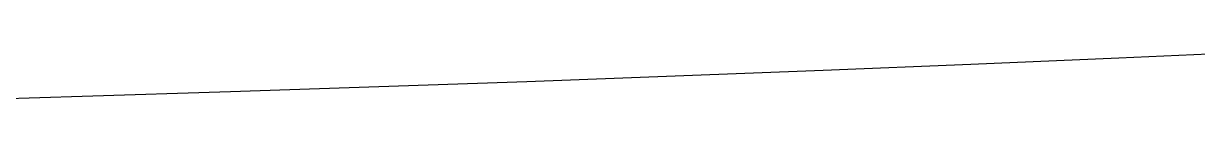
# Model space of a CAD drawing. Extents: x 11992 to 29481, y -6727 to 6811.
# Drawn here: x 24654.01 to 24703.87, y 1774.62 to 1776.72 of the extents above; entities that cross this region are included whole.
import ezdxf

# ---------------------------------------------------------------- set-up
doc = ezdxf.new("R2010")
doc.units = 0
doc.header["$MEASUREMENT"] = 0
doc.layers.get('0').update_dxf_attribs({"color": 8, "linetype": 'CONTINUOUS'})

msp = doc.modelspace()

# ---------------------------------------------------------------- linework, layer by layer
for p, q in [((24694.248, 1776.182, -2436.428), (24700.526, 1776.448, -2436.428)), ((24700.526, 1776.448, -2436.428), (24706.8, 1776.723, -2436.428)), ((24681.682, 1775.68, -2436.428), (24687.967, 1775.925, -2436.428)), ((24687.967, 1775.925, -2436.428), (24694.248, 1776.182, -2436.428)), ((24669.101, 1775.221, -2436.428), (24675.393, 1775.444, -2436.428)), ((24675.393, 1775.444, -2436.428), (24681.682, 1775.68, -2436.428)), ((24656.508, 1774.809, -2436.428), (24662.806, 1775.009, -2436.428)), ((24662.806, 1775.009, -2436.428), (24669.101, 1775.221, -2436.428)), ((24650.207, 1774.623, -2436.428), (24656.508, 1774.809, -2436.428))]:
    msp.add_line(p, q)

doc.saveas('drawing.dxf')
